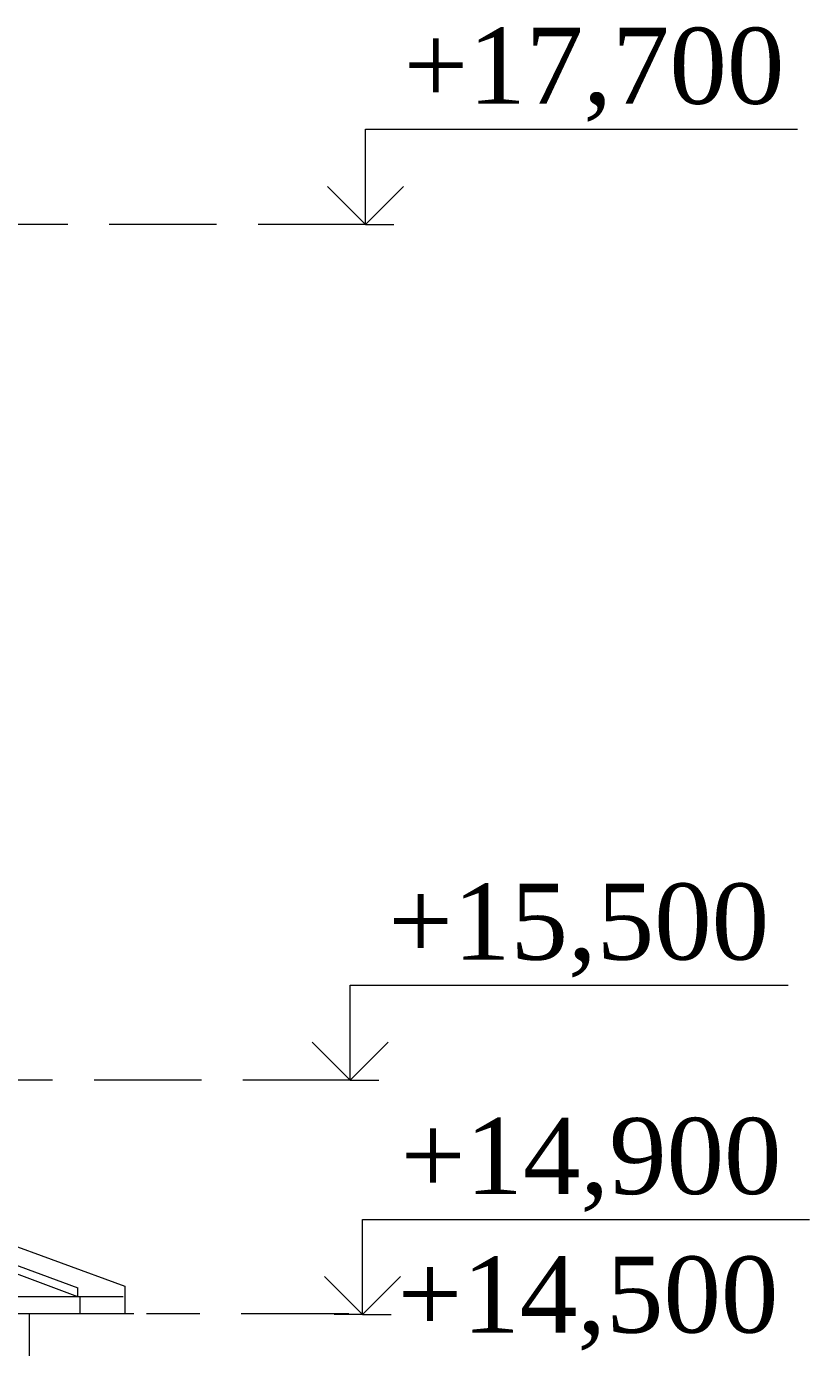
# Model space of a CAD drawing. Header units: millimetres. Extents: x 2399 to 111977, y 1313 to 59551.
# Drawn here: x 99334 to 101392, y 46539 to 50033 of the extents above; entities that cross this region are included whole.
import ezdxf

# ---------------------------------------------------------------- set-up
doc = ezdxf.new("R2010")
doc.units = ezdxf.units.MM
doc.linetypes.add('Невидимая', pattern=[391.222223, 282.222223, -109])
doc.layers.add('dim Level', color=7, linetype='Continuous', lineweight=13)
doc.layers.add('main line', color=7, linetype='Continuous', lineweight=13)
doc.styles.add('СГЕНЕРИР_СТИЛЬ_1', font='georgia.ttf')

msp = doc.modelspace()

# ---------------------------------------------------------------- linework, layer by layer
at = {"layer": 'dim Level', "color": 7, "linetype": 'Continuous', "lineweight": 13}
for p, q in [((100224.6816, 49512.5613), (100224.6816, 49762.5613)), ((100224.6816, 49762.5613), (101360.3197, 49762.5613)), ((100224.6816, 49512.5613), (100124.6816, 49612.5613)), ((100324.6816, 49612.5613), (100224.6816, 49512.5613)), ((100224.6816, 49512.5613), (100149.6816, 49512.5613)), ((100224.6816, 49512.5613), (100299.6816, 49512.5613)), ((100184.642, 47262.4115), (100184.642, 47512.4115)), ((100184.642, 47512.4115), (101335.7941, 47512.4115)), ((100184.642, 47262.4115), (100084.642, 47362.4115)), ((100284.642, 47362.4115), (100184.642, 47262.4115)), ((100184.642, 47262.4115), (100109.642, 47262.4115)), ((100184.642, 47262.4115), (100259.642, 47262.4115)), ((100217.1417, 46646.0477), (100217.1417, 46896.0477)), ((100217.1417, 46896.0477), (101391.5677, 46896.0477)), ((100217.1417, 46646.0477), (100117.1417, 46746.0477)), ((100317.1417, 46746.0477), (100217.1417, 46646.0477)), ((100217.1417, 46646.0477), (100142.1417, 46646.0477)), ((100217.1417, 46646.0477), (100292.1417, 46646.0477))]:
    msp.add_line(p, q, dxfattribs=at)
at = {"layer": 'main line', "color": 7, "linetype": 'Невидимая', "lineweight": 13}
for p, q in [((100224.6816, 49512.5613), (98418.207, 49512.5613)), ((100184.642, 47262.4115), (97958.1878, 47262.4115)), ((100180.5753, 46647.7112), (99648.9556, 46647.7112))]:
    msp.add_line(p, q, dxfattribs=at)
at = {"layer": 'main line', "color": 7, "linetype": 'Continuous', "lineweight": 13}
for p, q in [((97948.0329, 47274.3883), (99468.8615, 46716.2558)), ((98028.3262, 47294.6509), (99591.8105, 46720.8642)), ((97910.8236, 47272.7849), (99467.9045, 46693.6883)), ((99467.4981, 46716.2558), (99467.4981, 46693.6883)), ((99591.8105, 46720.8642), (99591.8105, 46648.1723)), ((92271.8842, 46693.6883), (99587.7204, 46693.6883)), ((99474.1538, 46693.6883), (99474.1538, 46648.1723)), ((99615.5217, 46648.1723), (92274.9373, 46648.1723)), ((99341.4795, 46538.0325), (99341.4795, 46648.1723))]:
    msp.add_line(p, q, dxfattribs=at)

# ---------------------------------------------------------------- texts
at = {"layer": 'dim Level', "color": 7, "lineweight": 13, "char_height": 200, "attachment_point": 7, "style": 'СГЕНЕРИР_СТИЛЬ_1'}
for s, insert in [('\\A1;+17,700', (100324.6817, 49782.5613)), ('\\A1;+15,500', (100284.6421, 47532.4115)), ('\\A1;+14,900', (100317.1417, 46916.0477)), ('\\A1;+14,500', (100309.0168, 46551.7085))]:
    msp.add_mtext(s, dxfattribs=dict(at, insert=insert))

doc.saveas('drawing.dxf')
